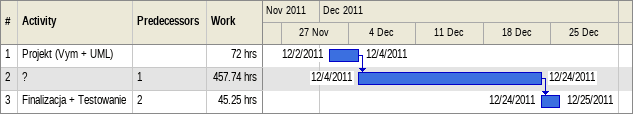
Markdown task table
| ID | Task | Start | Finish | Predecessors | Work (h) |
|---|---|---|---|---|---|
| 1 | Projekt (Vym + UML) | 2011-12-02 | 2011-12-04 |  | 72 |
| 2 | ? | 2011-12-04 | 2011-12-24 | 1 | 457.74 |
| 3 | Finalizacja + Testowanie | 2011-12-24 | 2011-12-25 | 2 | 45.25 |
